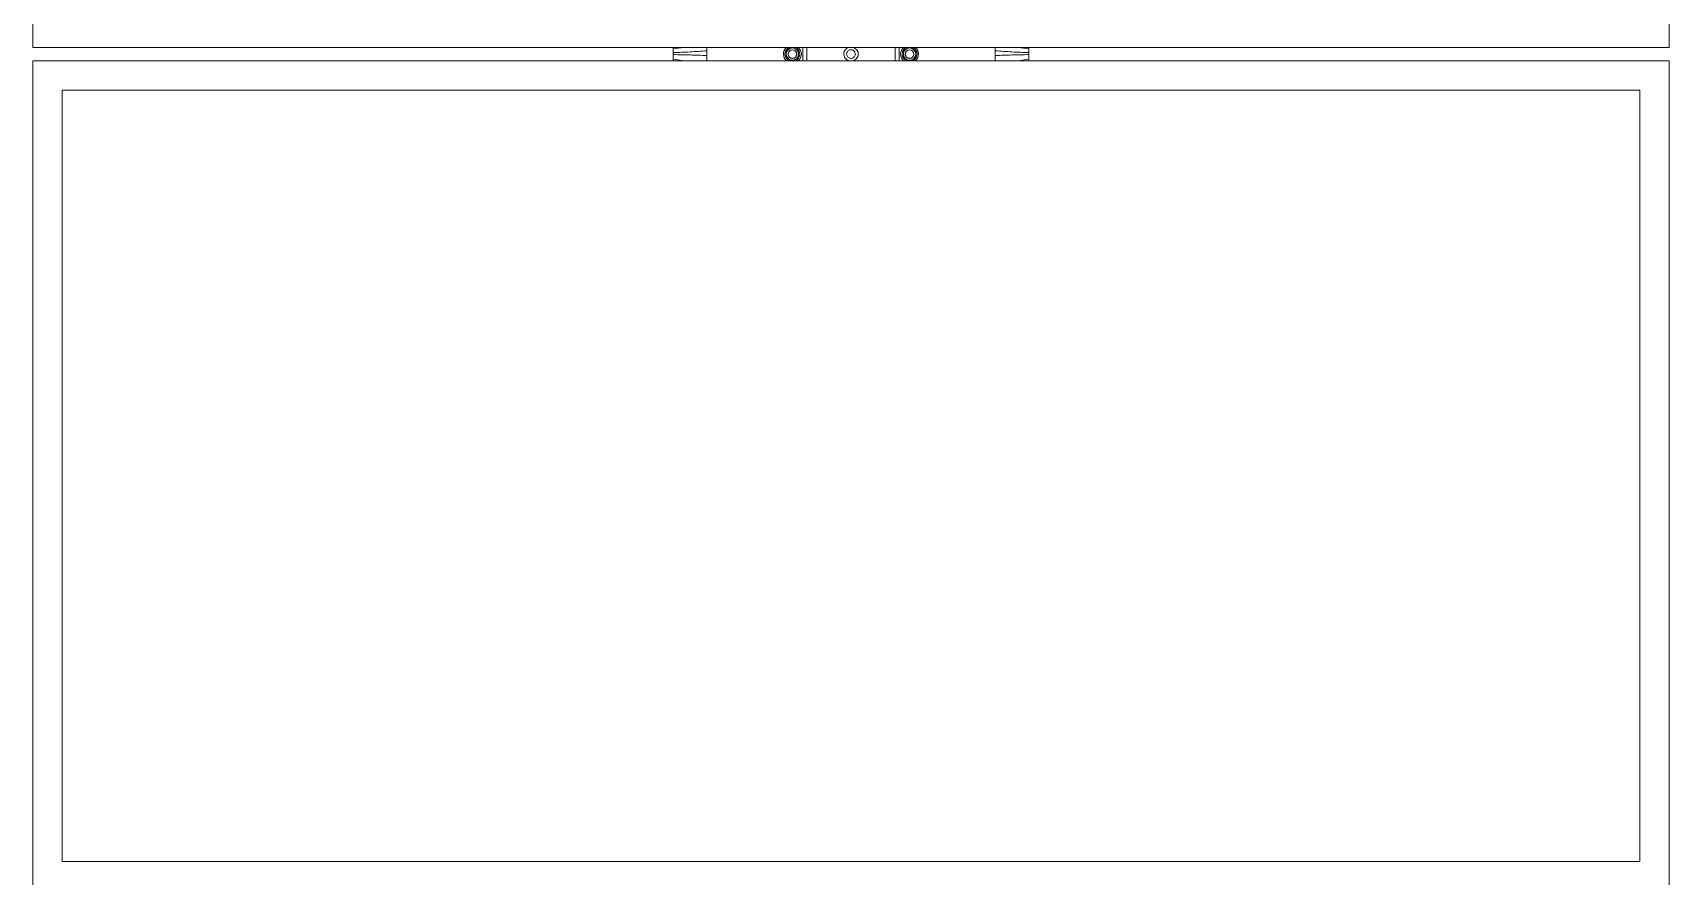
# Model space of a CAD drawing. Header units: inches. Extents: x -1851 to 6314, y -1304 to 4687.
# Drawn here: x 1504.9 to 1594.5, y 3737.6 to 3783.8 of the extents above; entities that cross this region are included whole.
import ezdxf

# ---------------------------------------------------------------- set-up
doc = ezdxf.new("R2010")
doc.units = ezdxf.units.IN
doc.header["$MEASUREMENT"] = 0
doc.layers.add('E-ARRY-TABL', color=9, linetype='Continuous')

# ---------------------------------------------------------------- blocks, each defined once
blk = doc.blocks.new('2.2.1_8 Mid Plan View')
at = {"color": 7, "linetype": 'Continuous', "lineweight": 15}
blk.add_line((27.4215, 2.5656), (27.4215, -3.622), dxfattribs=at)
blk = doc.blocks.new('2.2.1_8 End Plan View')
at = {"color": 7, "linetype": 'Continuous', "lineweight": 15}
for p, q in [((0.3011, 2.6804), (3.5556, 2.6804)), ((3.5556, 2.6804), (3.5556, -3.7368)), ((3.6081, 2.6804), (6.8627, 2.6804)), ((3.6081, -3.7368), (3.6081, 2.6804)), ((0.4159, -3.622), (0.4159, 2.5656)), ((0.4159, 2.5656), (3.4408, 2.5656)), ((3.4408, 2.5656), (3.4408, -3.622)), ((3.5561, -0.2748), (3.5556, -0.2752)), ((3.5556, -0.3015), (3.5611, -0.3108)), ((3.5556, -0.3113), (3.5567, -0.3134)), ((3.6077, -0.3223), (3.6081, -0.3219)), ((3.5562, -0.7339), (3.5556, -0.7346)), ((3.6081, -0.755), (3.6028, -0.7457)), ((3.6081, -0.7451), (3.6071, -0.7432)), ((3.6076, -0.7818), (3.6081, -0.7812)), ((3.4408, -3.622), (0.4159, -3.622)), ((3.5556, -3.7368), (0.3011, -3.7368)), ((6.8627, -3.7368), (3.6081, -3.7368))]:
    blk.add_line(p, q, dxfattribs=at)
at = {"color": 8, "linetype": 'Continuous', "lineweight": 15}
for p, q in [((3.5614, 0.169), (3.5556, 0.1269)), ((3.6081, 0.127), (3.6024, 0.169)), ((3.5556, -1.1833), (3.5614, -1.2254)), ((3.6024, -1.2254), (3.6081, -1.1834))]:
    blk.add_line(p, q, dxfattribs=at)
at = {"color": 7, "linetype": 'Continuous', "lineweight": 15}
for centre, radius in [((3.5819, -0.2986), 0.0242), ((3.5819, -0.2986), 0.0172), ((3.5819, -0.2986), 0.0164), ((3.5819, -0.7579), 0.0242), ((3.5819, -0.7579), 0.0172), ((3.5819, -0.7579), 0.0164)]:
    blk.add_circle(centre, radius, dxfattribs=at)
for centre, radius, start, end in [((3.5819, -0.2986), 0.0292, 25.98923, 154.01077), ((3.5819, -0.2986), 0.0351, 41.61161, 137.38153), ((3.5819, -0.2986), 0.0292, 210.5065, 334.01077), ((3.5819, -0.2986), 0.0351, 221.61161, 317.38149), ((3.5819, -0.7579), 0.0292, 30.12744, 154.01077), ((3.5819, -0.7579), 0.0351, 41.61161, 137.00246), ((3.5819, -0.7579), 0.0292, 205.98923, 334.01077), ((3.5819, -0.7579), 0.0351, 221.61161, 317.00242)]:
    blk.add_arc(centre, radius, start, end, dxfattribs=at)
for points, knots in [([(3.5556, 0.169), (3.5563, 0.169), (3.5592, 0.169), (3.5604, 0.169), (3.5614, 0.169)], [0, 0, 0, 0, 0.203252, 1, 1, 1, 1]), ([(3.5798, 0.169), (3.5784, 0.169), (3.5756, 0.169), (3.5718, 0.169), (3.5686, 0.169), (3.5667, 0.169), (3.5644, 0.169), (3.5624, 0.169), (3.5614, 0.169)], [0, 0, 0, 0, 0.090987, 0.194222, 0.297481, 0.412852, 0.694274, 1, 1, 1, 1]), ([(3.5763, 0.0373), (3.577, 0.0592), (3.5786, 0.1031), (3.5794, 0.147), (3.5798, 0.169)], [0, 0, 0, 0, 0.500037, 1, 1, 1, 1]), ([(3.5875, 0.169), (3.5865, 0.169), (3.5852, 0.169), (3.5838, 0.169), (3.5832, 0.169), (3.5826, 0.169), (3.5821, 0.169), (3.5816, 0.169), (3.5815, 0.169), (3.5813, 0.169), (3.5811, 0.169), (3.5807, 0.169), (3.5803, 0.169), (3.5799, 0.169), (3.5798, 0.169)], [0, 0, 0, 0, 0.37846, 0.52506, 0.56152, 0.597982, 0.743876, 0.762193, 0.780423, 0.789537, 0.825997, 0.862457, 0.935402, 1, 1, 1, 1]), ([(3.5945, 0.0372), (3.593, 0.0592), (3.5901, 0.103), (3.5884, 0.147), (3.5875, 0.169)], [0, 0, 0, 0, 0.50005, 1, 1, 1, 1]), ([(3.6024, 0.169), (3.6014, 0.169), (3.5992, 0.169), (3.5971, 0.169), (3.5947, 0.169), (3.5914, 0.169), (3.5887, 0.169), (3.5875, 0.169)], [0, 0, 0, 0, 0.332265, 0.657492, 0.788305, 0.900705, 1, 1, 1, 1]), ([(3.6024, 0.169), (3.6034, 0.169), (3.6046, 0.169), (3.6076, 0.169), (3.6081, 0.169)], [0, 0, 0, 0, 0.829246, 1, 1, 1, 1]), ([(3.5945, 0.0372), (3.5917, 0.0372), (3.5883, 0.0372), (3.5843, 0.0373), (3.5825, 0.0373), (3.581, 0.0373), (3.5799, 0.0373), (3.5791, 0.0373), (3.578, 0.0373), (3.5769, 0.0373), (3.5763, 0.0373)], [0, 0, 0, 0, 0.473901, 0.566584, 0.646097, 0.76529, 0.812852, 0.824689, 0.893505, 1, 1, 1, 1]), ([(3.5609, -0.2867), (3.5607, -0.2869), (3.5589, -0.2901), (3.5572, -0.2931), (3.5556, -0.2959)], [0, 0, 0, 0, 0.092517, 1, 1, 1, 1]), ([(3.5677, -0.2745), (3.5666, -0.2765), (3.5644, -0.2805), (3.562, -0.2846), (3.5609, -0.2867)], [0, 0, 0, 0, 0.495458, 1, 1, 1, 1]), ([(3.5611, -0.3108), (3.5617, -0.3118), (3.5641, -0.3159), (3.5664, -0.3198), (3.5682, -0.3228)], [0, 0, 0, 0, 0.243166, 1, 1, 1, 1]), ([(3.5817, -0.2744), (3.5813, -0.2744), (3.5766, -0.2744), (3.572, -0.2745), (3.5677, -0.2745)], [0, 0, 0, 0, 0.07022, 1, 1, 1, 1]), ([(3.5956, -0.2743), (3.5934, -0.2743), (3.5888, -0.2743), (3.5841, -0.2744), (3.5817, -0.2744)], [0, 0, 0, 0, 0.495458, 1, 1, 1, 1]), ([(3.6027, -0.2863), (3.6009, -0.2831), (3.5985, -0.2791), (3.5962, -0.2751), (3.5956, -0.2743)], [0, 0, 0, 0, 0.774619, 1, 1, 1, 1]), ([(3.5961, -0.3226), (3.5972, -0.3206), (3.5994, -0.3166), (3.6018, -0.3125), (3.6029, -0.3104)], [0, 0, 0, 0, 0.495458, 1, 1, 1, 1]), ([(3.6081, -0.2955), (3.6069, -0.2934), (3.6051, -0.2904), (3.6033, -0.2873), (3.6027, -0.2863)], [0, 0, 0, 0, 0.682346, 1, 1, 1, 1]), ([(3.6029, -0.3104), (3.6031, -0.3102), (3.6048, -0.307), (3.6066, -0.304), (3.6081, -0.3012)], [0, 0, 0, 0, 0.092517, 1, 1, 1, 1]), ([(3.5682, -0.3228), (3.5704, -0.3228), (3.575, -0.3228), (3.5797, -0.3227), (3.5821, -0.3227)], [0, 0, 0, 0, 0.495458, 1, 1, 1, 1]), ([(3.5821, -0.3227), (3.5824, -0.3227), (3.5871, -0.3227), (3.5918, -0.3226), (3.5961, -0.3226)], [0, 0, 0, 0, 0.07022, 1, 1, 1, 1]), ([(3.5856, -0.5116), (3.5837, -0.5114), (3.5805, -0.511), (3.5755, -0.5122), (3.571, -0.5147), (3.5671, -0.5191), (3.565, -0.5245), (3.5647, -0.5303), (3.5663, -0.5359), (3.5697, -0.5406), (3.5745, -0.5439), (3.58, -0.5455), (3.5858, -0.5451), (3.5894, -0.5436), (3.5926, -0.5415), (3.5955, -0.5389), (3.5983, -0.5339), (3.5992, -0.5281), (3.5982, -0.5224), (3.5954, -0.5173), (3.5911, -0.5134), (3.5875, -0.5122), (3.5856, -0.5116)], [0, 0, 0, 0, 0.053183, 0.090052, 0.143931, 0.197508, 0.250694, 0.303997, 0.357752, 0.411589, 0.465007, 0.518158, 0.571608, 0.625348, 0.625461, 0.67919, 0.732472, 0.785669, 0.839276, 0.893156, 0.946741, 1, 1, 1, 1]), ([(3.5609, -0.7458), (3.5608, -0.7461), (3.559, -0.7492), (3.5572, -0.7523), (3.5556, -0.755)], [0, 0, 0, 0, 0.092197, 1, 1, 1, 1]), ([(3.5556, -0.7608), (3.5568, -0.7628), (3.5586, -0.7659), (3.5604, -0.769), (3.561, -0.77)], [0, 0, 0, 0, 0.681174, 1, 1, 1, 1]), ([(3.5679, -0.7337), (3.5668, -0.7357), (3.5645, -0.7397), (3.5621, -0.7438), (3.5609, -0.7458)], [0, 0, 0, 0, 0.495458, 1, 1, 1, 1]), ([(3.561, -0.77), (3.5628, -0.7732), (3.5652, -0.7772), (3.5675, -0.7812), (3.568, -0.7821)], [0, 0, 0, 0, 0.774619, 1, 1, 1, 1]), ([(3.5818, -0.7337), (3.5815, -0.7337), (3.5768, -0.7337), (3.5722, -0.7337), (3.5679, -0.7337)], [0, 0, 0, 0, 0.07022, 1, 1, 1, 1]), ([(3.5958, -0.7337), (3.5935, -0.7337), (3.589, -0.7337), (3.5842, -0.7337), (3.5818, -0.7337)], [0, 0, 0, 0, 0.495458, 1, 1, 1, 1]), ([(3.6028, -0.7457), (3.6022, -0.7447), (3.5998, -0.7407), (3.5975, -0.7367), (3.5958, -0.7337)], [0, 0, 0, 0, 0.243166, 1, 1, 1, 1]), ([(3.5959, -0.782), (3.597, -0.78), (3.5993, -0.7761), (3.6017, -0.772), (3.6028, -0.7699)], [0, 0, 0, 0, 0.495458, 1, 1, 1, 1]), ([(3.6028, -0.7699), (3.603, -0.7696), (3.6048, -0.7665), (3.6066, -0.7635), (3.6081, -0.7607)], [0, 0, 0, 0, 0.092197, 1, 1, 1, 1]), ([(3.568, -0.7821), (3.5703, -0.7821), (3.5748, -0.782), (3.5796, -0.782), (3.5819, -0.782)], [0, 0, 0, 0, 0.495458, 1, 1, 1, 1]), ([(3.5819, -0.782), (3.5823, -0.782), (3.587, -0.782), (3.5916, -0.782), (3.5959, -0.782)], [0, 0, 0, 0, 0.07022, 1, 1, 1, 1]), ([(3.5945, -1.0937), (3.5917, -1.0937), (3.5883, -1.0937), (3.5843, -1.0937), (3.5825, -1.0937), (3.581, -1.0937), (3.5799, -1.0937), (3.5791, -1.0937), (3.578, -1.0937), (3.5769, -1.0937), (3.5763, -1.0937)], [0, 0, 0, 0, 0.473901, 0.566584, 0.646097, 0.76529, 0.812852, 0.824689, 0.893505, 1, 1, 1, 1]), ([(3.5763, -1.0937), (3.577, -1.1156), (3.5786, -1.1595), (3.5794, -1.2034), (3.5798, -1.2254)], [0, 0, 0, 0, 0.500037, 1, 1, 1, 1]), ([(3.5945, -1.0937), (3.593, -1.1156), (3.5901, -1.1595), (3.5884, -1.2034), (3.5875, -1.2254)], [0, 0, 0, 0, 0.50005, 1, 1, 1, 1]), ([(3.5614, -1.2254), (3.5604, -1.2254), (3.5592, -1.2254), (3.5562, -1.2254), (3.5556, -1.2254)], [0, 0, 0, 0, 0.829246, 1, 1, 1, 1]), ([(3.5614, -1.2254), (3.5617, -1.2254), (3.5638, -1.2254), (3.5657, -1.2254), (3.569, -1.2254), (3.572, -1.2254), (3.5757, -1.2254), (3.5784, -1.2254), (3.5798, -1.2254)], [0, 0, 0, 0, 0.104408, 0.610093, 0.713229, 0.816381, 0.906958, 1, 1, 1, 1]), ([(3.5798, -1.2254), (3.58, -1.2254), (3.5803, -1.2254), (3.5808, -1.2254), (3.5812, -1.2254), (3.5814, -1.2254), (3.5815, -1.2254), (3.5817, -1.2254), (3.5821, -1.2254), (3.5825, -1.2254), (3.5832, -1.2254), (3.5841, -1.2254), (3.5856, -1.2254), (3.5868, -1.2254), (3.5875, -1.2254)], [0, 0, 0, 0, 0.088793, 0.125267, 0.198197, 0.211435, 0.224673, 0.237912, 0.290865, 0.355531, 0.420207, 0.526263, 0.726626, 1, 1, 1, 1]), ([(3.6024, -1.2254), (3.6014, -1.2254), (3.5993, -1.2254), (3.5971, -1.2254), (3.5952, -1.2254), (3.5921, -1.2254), (3.5893, -1.2254), (3.5877, -1.2254), (3.5875, -1.2254)], [0, 0, 0, 0, 0.336782, 0.635414, 0.762435, 0.874639, 0.986818, 1, 1, 1, 1]), ([(3.6081, -1.2254), (3.6075, -1.2254), (3.6045, -1.2254), (3.6034, -1.2254), (3.6024, -1.2254)], [0, 0, 0, 0, 0.203252, 1, 1, 1, 1])]:
    blk.add_open_spline(points, degree=3, knots=knots, dxfattribs=at)
at = {"color": 8, "linetype": 'Continuous', "lineweight": 15}
for points, knots in [([(3.5763, 0.0373), (3.5739, 0.0372), (3.5688, 0.0372), (3.562, 0.0373), (3.5574, 0.0373), (3.556, 0.0374), (3.5556, 0.0374)], [0, 0, 0, 0, 0.272879, 0.587619, 0.897094, 1, 1, 1, 1]), ([(3.6081, 0.0374), (3.6078, 0.0374), (3.6063, 0.0373), (3.6018, 0.0373), (3.5969, 0.0372), (3.5945, 0.0372)], [0, 0, 0, 0, 0.141531, 0.567145, 1, 1, 1, 1]), ([(3.5556, -0.3392), (3.5575, -0.3392), (3.575, -0.3394), (3.5925, -0.3393), (3.6081, -0.3392)], [0, 0, 0, 0, 0.103768, 1, 1, 1, 1]), ([(3.6081, -0.3556), (3.5924, -0.3556), (3.5749, -0.3557), (3.5574, -0.3556), (3.5556, -0.3556)], [0, 0, 0, 0, 0.898277, 1, 1, 1, 1]), ([(3.5556, -0.5216), (3.5565, -0.5188), (3.5584, -0.5129), (3.5645, -0.5058), (3.5717, -0.5014), (3.5768, -0.5004), (3.5788, -0.5)], [0, 0, 0, 0, 0.263745, 0.540159, 0.814037, 1, 1, 1, 1]), ([(3.5788, -0.5), (3.5819, -0.4999), (3.588, -0.4998), (3.5966, -0.5037), (3.6033, -0.5101), (3.6074, -0.517), (3.608, -0.5217), (3.6081, -0.5232)], [0, 0, 0, 0, 0.218328, 0.438188, 0.662256, 0.891223, 1, 1, 1, 1]), ([(3.6081, -0.5333), (3.608, -0.5347), (3.6075, -0.5392), (3.6035, -0.546), (3.5968, -0.5526), (3.5882, -0.5564), (3.5789, -0.557), (3.57, -0.5543), (3.5625, -0.5488), (3.5573, -0.5416), (3.5562, -0.5362), (3.5556, -0.5338)], [0, 0, 0, 0, 0.055467, 0.17874, 0.301068, 0.422075, 0.541486, 0.660551, 0.781494, 0.905316, 1, 1, 1, 1]), ([(3.5556, -0.7008), (3.5711, -0.7008), (3.5886, -0.7007), (3.6061, -0.7008), (3.6081, -0.7008)], [0, 0, 0, 0, 0.884967, 1, 1, 1, 1]), ([(3.6081, -0.7172), (3.6061, -0.7172), (3.5886, -0.717), (3.5711, -0.7171), (3.5556, -0.7172)], [0, 0, 0, 0, 0.11696, 1, 1, 1, 1]), ([(3.5763, -1.0937), (3.5742, -1.0937), (3.5698, -1.0936), (3.5637, -1.0937), (3.5586, -1.0937), (3.5565, -1.0938), (3.5556, -1.0938)], [0, 0, 0, 0, 0.237682, 0.511298, 0.79146, 1, 1, 1, 1]), ([(3.6081, -1.0938), (3.6072, -1.0938), (3.6052, -1.0937), (3.6005, -1.0937), (3.5965, -1.0937), (3.5945, -1.0937)], [0, 0, 0, 0, 0.284877, 0.644723, 1, 1, 1, 1])]:
    blk.add_open_spline(points, degree=3, knots=knots, dxfattribs=at)
blk = doc.blocks.new('A$C1ac49d95')
at = {"layer": 'E-ARRY-TABL', "xscale": -13.95298604562408, "yscale": 13.95298604562408, "zscale": 13.95298604562408, "rotation": 270}
for name, p in [('2.2.1_8 End Plan View', (52.14, 3744.597)), ('2.2.1_8 Mid Plan View', (52.14, 3367.788))]:
    blk.add_blockref(name, p, dxfattribs=at)

msp = doc.modelspace()

# ---------------------------------------------------------------- block references
msp.add_blockref('A$C1ac49d95', (1504.91807, -11.95114))

doc.saveas('drawing.dxf')
